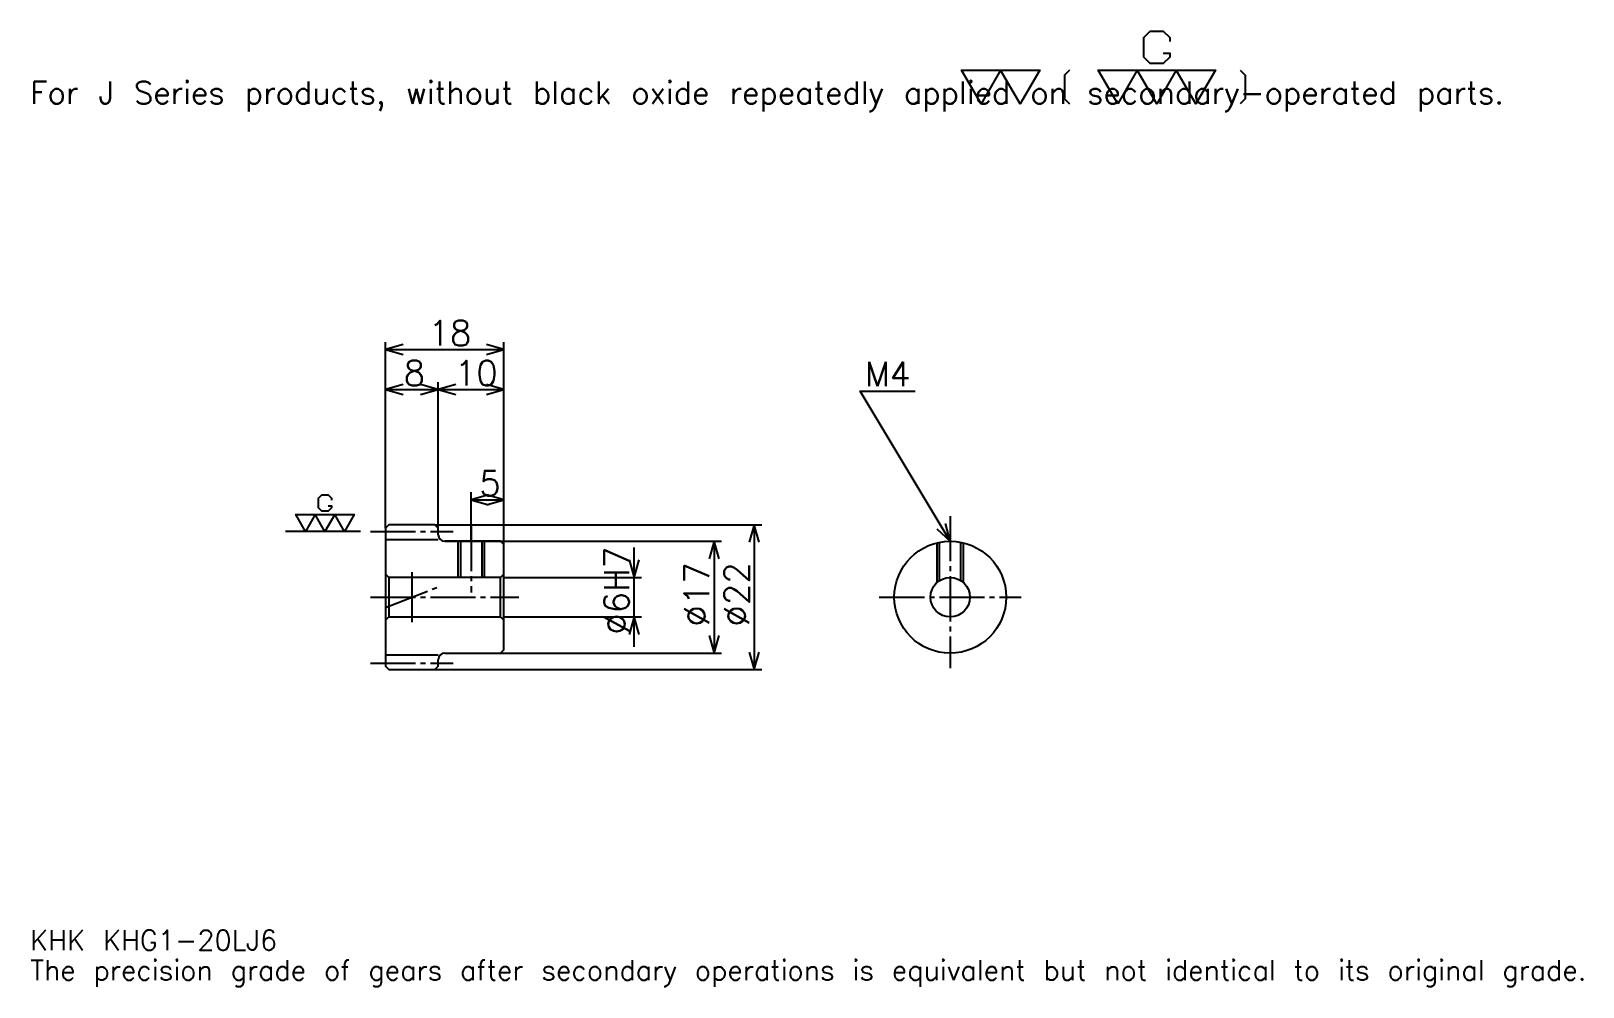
# Model space of a CAD drawing. Extents: x 8 to 244, y 3 to 148.
import ezdxf

# ---------------------------------------------------------------- set-up
doc = ezdxf.new("R2010")
doc.units = 0
doc.linetypes.add('DASHDOT', pattern=[9.130436, 6.847826, -0.76087, 0.76087, -0.76087])
doc.layers.get('0').update_dxf_attribs({"linetype": 'CONTINUOUS'})
doc.layers.add('DASHDOT', color=6, linetype='DASHDOT')
doc.styles.add('KANJI', font='TXT', dxfattribs={"bigfont": 'BIGFONT'})

msp = doc.modelspace()

# ---------------------------------------------------------------- linework, layer by layer
at = {"color": 5}
for p, q in [((61.630432, 73.010872), (61.630432, 100.782608)), ((61.630432, 99.641304), (79.630432, 99.641304)), ((79.630432, 73.010872), (79.630432, 100.782608)), ((69.630432, 73.010872), (69.630432, 94.695656)), ((61.630432, 93.554352), (69.630432, 93.554352)), ((69.630432, 93.554352), (79.630432, 93.554352)), ((74.630432, 73.010872), (74.630432, 77.956528)), ((74.630432, 76.815216), (79.630432, 76.815216)), ((61.630432, 72.510872), (61.630432, 73.010872)), ((69.130432, 73.010872), (79.630432, 73.010872)), ((69.630432, 72.510872), (69.630432, 73.010872)), ((74.630432, 70.510872), (74.630432, 73.010872)), ((79.630432, 73.010872), (118.815216, 73.010872)), ((79.630432, 70.010872), (79.630432, 73.010872)), ((117.673912, 73.010872), (117.673912, 51.010872)), ((70.630432, 70.510872), (79.630432, 70.510872)), ((79.630432, 70.510872), (112.728256, 70.510872)), ((99.41304, 54.445656), (99.41304, 69.576088)), ((111.586952, 70.510872), (111.586952, 53.510872)), ((79.630432, 65.010872), (100.554344, 65.010872)), ((79.630432, 59.010872), (100.554344, 59.010872)), ((70.630432, 53.510872), (79.630432, 53.510872)), ((79.630432, 53.510872), (112.728256, 53.510872)), ((69.130432, 51.010872), (79.630432, 51.010872)), ((79.630432, 51.010872), (118.815216, 51.010872))]:
    msp.add_line(p, q, dxfattribs=at)
at = {"color": 7}
for p, q in [((57.826084, 72.010872), (46.41304, 72.010872)), ((65.630432, 65.815216), (65.630432, 58.206524))]:
    msp.add_line(p, q, dxfattribs=at)
at = {"color": 4}
for p, q in [((61.630432, 70.760872), (69.630432, 70.760872)), ((62.130432, 65.010872), (62.130432, 59.010872)), ((79.130432, 65.010872), (79.630432, 65.510872)), ((79.130432, 59.010872), (79.630432, 58.510872)), ((61.630432, 53.260872), (69.630432, 53.260872))]:
    msp.add_line(p, q, dxfattribs=at)
at = {"color": 7}
for points in [[(179.869568, 144.671753), (180.858704, 144.671753), (180.858704, 144.078262), (179.869568, 143.089142), (177.891312, 143.089142), (176.902176, 144.078262), (176.902176, 147.045654), (177.891312, 148.03479), (179.869568, 148.03479), (180.858704, 147.045654), (180.858704, 146.452179)], [(152.17392, 136.956528), (149.206528, 142.100006), (161.076096, 142.100006), (158.108704, 136.956528), (155.141312, 142.100006), (152.17392, 136.956528)], [(165.626099, 142.100006), (164.834793, 141.308701), (164.834793, 137.747833), (165.626099, 136.956528)], [(172.945663, 136.956528), (169.978271, 142.100006), (187.782623, 142.100006), (184.815216, 136.956528), (181.847839, 142.100006), (178.880447, 136.956528), (175.913055, 142.100006), (172.945663, 136.956528)], [(191.541306, 142.100006), (192.332611, 141.308701), (192.332611, 137.747833), (191.541306, 136.956528)], [(52.918476, 75.868484), (53.41304, 75.868484), (53.41304, 75.571739), (52.918476, 75.077179), (51.929344, 75.077179), (51.43478, 75.571739), (51.43478, 77.055435), (51.929344, 77.550003), (52.918476, 77.550003), (53.41304, 77.055435), (53.41304, 76.758698)], [(49.45652, 72.010872), (47.972824, 74.582611), (56.874996, 74.582611), (55.3913, 72.010872), (53.907608, 74.582611), (52.423912, 72.010872), (50.940216, 74.582611), (49.45652, 72.010872)]]:
    msp.add_lwpolyline(points, dxfattribs=at)
at = {"color": 5}
for points in [[(64.293472, 100.402176), (61.630432, 99.641304), (64.293472, 98.880432)], [(76.967392, 98.880432), (79.630432, 99.641304), (76.967392, 100.402176)], [(64.293472, 94.315216), (61.630432, 93.554352), (64.293472, 92.79348)], [(66.967392, 92.79348), (69.630432, 93.554352), (66.967392, 94.315216)], [(72.293472, 94.315216), (69.630432, 93.554352), (72.293472, 92.79348)], [(76.967392, 92.79348), (79.630432, 93.554352), (76.967392, 94.315216)], [(147.478256, 70.510872), (133.782608, 93.33696), (142.152161, 93.33696)], [(77.293472, 77.576088), (74.630432, 76.815216), (77.293472, 76.054352)], [(76.967392, 76.054352), (79.630432, 76.815216), (76.967392, 77.576088)], [(145.455688, 72.402946), (147.478256, 70.510872), (146.760574, 73.185875)], [(118.434784, 70.347824), (117.673912, 73.010872), (116.91304, 70.347824)], [(112.347824, 67.847832), (111.586952, 70.510872), (110.82608, 67.847832)], [(98.652176, 67.673912), (99.41304, 65.010872), (100.173904, 67.673912)], [(100.173904, 56.347828), (99.41304, 59.010872), (98.652176, 56.347828)], [(110.82608, 56.173916), (111.586952, 53.510872), (112.347824, 56.173916)], [(116.91304, 53.673916), (117.673912, 51.010872), (118.434784, 53.673916)]]:
    msp.add_lwpolyline(points, dxfattribs=at)
at = {"color": 4}
for points in [[(69.630432, 71.510872), (69.630432, 72.510872), (69.130432, 73.010872), (62.130432, 73.010872), (61.630432, 72.510872), (61.630432, 58.510872)], [(70.630432, 53.510872), (79.130432, 53.510872), (79.630432, 54.010872), (79.630432, 70.010872), (79.130432, 70.510872), (70.630432, 70.510872)], [(72.630432, 70.510872), (72.630432, 65.010872)], [(73.010429, 70.510872), (73.010429, 65.010872)], [(76.250435, 70.510872), (76.250435, 65.010872)], [(76.630432, 70.510872), (76.630432, 65.010872)], [(145.478256, 64.246941), (145.478256, 70.272224)], [(145.858246, 64.535866), (145.858246, 70.355064)], [(149.098267, 64.535866), (149.098267, 70.355064)], [(149.478256, 64.246941), (149.478256, 70.272224)], [(61.630432, 58.510872), (62.130432, 59.010872), (79.130432, 59.010872), (79.130432, 65.010872), (62.130432, 65.010872), (61.630432, 65.510872)], [(61.630432, 58.510872), (61.630432, 51.510872), (62.130432, 51.010872), (69.130432, 51.010872), (69.630432, 51.510872), (69.630432, 52.510872)]]:
    msp.add_lwpolyline(points, dxfattribs=at)
for radius in [8.5, 3]:
    msp.add_circle((147.478256, 62.010872), radius, dxfattribs=at)
for centre, start, end in [((70.630432, 71.510872), 180, 270), ((70.630432, 52.510872), 90, 180)]:
    msp.add_arc(centre, 1, start, end, dxfattribs=at)
at = {"layer": 'DASHDOT', "color": 7}
for p, q in [((147.478256, 74.315216), (147.478256, 51.228264)), ((59.347824, 72.010872), (71.91304, 72.010872)), ((59.347824, 62.010872), (81.91304, 62.010872)), ((61.630432, 60.43523), (69.630432, 63.586514)), ((136.695648, 62.010872), (158.260864, 62.010872)), ((59.347824, 52.010872), (71.91304, 52.010872))]:
    msp.add_line(p, q, dxfattribs=at)
msp.add_lwpolyline([(74.630432, 72.79348), (74.630432, 62.728264)], dxfattribs=at)

# ---------------------------------------------------------------- texts
at = {"color": 7, "style": 'KANJI'}
for s, height, p in [('For J Series products, without black oxide repeatedly applied on secondary-operated parts.', 3.423913, (7.608696, 136.956528)), ('18', 3.804348, (68.157608, 100.25)), ('8', 3.804348, (64.39402, 94.16304)), ('10', 3.804348, (72.157608, 94.16304)), ('M4', 3.652174, (134.543472, 94.097824)), ('5', 3.804348, (75.89402, 77.42392)), ('KHK KHG1-20LJ6', 3.043478, (7.608696, 8.369565)), ('The precision grade of gears after secondary operations is equivalent but not identical to its original grade.', 3.043478, (7.608696, 3.804348))]:
    msp.add_text(s, height=height, dxfattribs=at).set_placement(p)
for s, p in [('%%c6H7', (98.652176, 56.304352)), ('%%c17', (110.82608, 57.540764)), ('%%c22', (116.91304, 57.540764))]:
    msp.add_text(s, height=3.804348, rotation=90, dxfattribs=at).set_placement(p)

doc.saveas('drawing.dxf')
